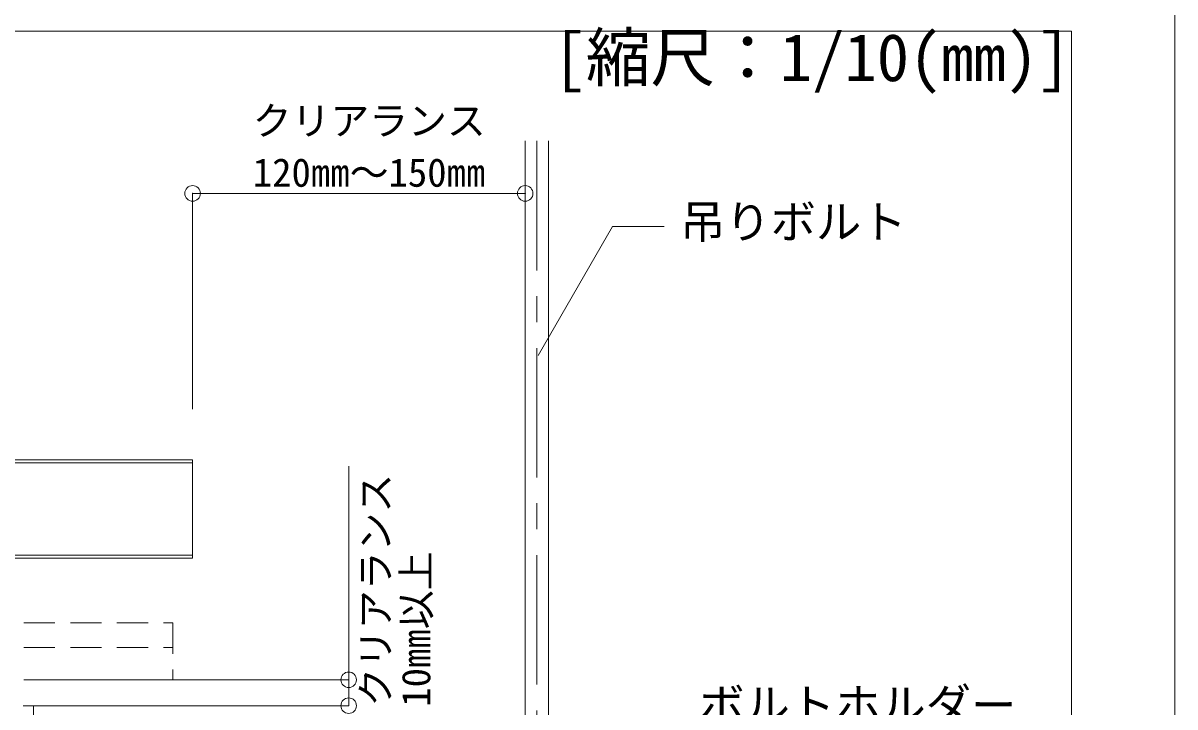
# Model space of a CAD drawing. Units: millimetres on the paper, enlarged 40 times, with parts at other scales. Extents: x -7800 to 7800, y -5387 to 5300.
# Drawn here: x 6020 to 7800, y -3161 to -2104 of the extents above; entities that cross this region are included whole.
import ezdxf
from ezdxf.enums import TextEntityAlignment as Align

# ---------------------------------------------------------------- set-up
doc = ezdxf.new("R2010")
doc.units = ezdxf.units.MM
doc.header["$LTSCALE"] = 40
doc.header["$PDMODE"] = 32
doc.header["$PDSIZE"] = 24
doc.linetypes.add('CHAIN1', pattern=[8, 5, -1, 1, -1])
doc.linetypes.add('DASHED1', pattern=[1.8, 1.2, -0.6])
for name, color, linetype, lineweight in [('4-0_中心線', 4, 'CHAIN1', 9), ('4-1_吊り材', 7, 'Continuous', 18), ('4-2_野縁受け', 3, 'Continuous', 18), ('4-5_寸法', 4, 'Continuous', 9), ('4-6_文字', 7, 'Continuous', 18), ('4-D_パネル', 4, 'DASHED1', 9), ('F-3_野縁', 7, 'Continuous', 18)]:
    doc.layers.add(name, color=color, linetype=linetype, lineweight=lineweight)
doc.styles.add('ＭＳ ゴシック', font='')
doc.styles.get('ＭＳ ゴシック').set_extended_font_data('MS Gothic')

msp = doc.modelspace()

# ---------------------------------------------------------------- linework, layer by layer
at = {"layer": '4-0_中心線'}
msp.add_line((6813.91, -2285.86), (6813.91, -4207.4), dxfattribs=at)
at = {"layer": '4-1_吊り材'}
for p, q in [((6795.91, -3262.58), (6795.91, -2285.86)), ((6831.91, -3262.58), (6831.91, -2285.86))]:
    msp.add_line(p, q, dxfattribs=at)
at = {"layer": '4-2_野縁受け'}
for p, q in [((5740.45, -2778.58), (6281.89, -2778.58)), ((5740.45, -2783.38), (6281.89, -2783.38)), ((6281.89, -2778.58), (6281.89, -2930.58)), ((5991.91, -2925.78), (6281.89, -2925.78)), ((5991.91, -2930.58), (6281.89, -2930.58))]:
    msp.add_line(p, q, dxfattribs=at)
at = {"layer": '4-5_寸法'}
for p, q in [((6281.89, -2366.88), (6281.89, -2700.11)), ((6795.91, -2366.88), (6281.89, -2366.88)), ((6523.13, -2788.65), (6523.13, -3118.58)), ((6035.91, -3118.58), (6523.13, -3118.58)), ((6523.13, -3118.58), (6523.13, -3158.58)), ((6035.91, -3158.58), (6523.13, -3158.58))]:
    msp.add_line(p, q, dxfattribs=at)
at = {"layer": '4-5_寸法', "color": 7}
for p in [(6281.89, -2366.88), (6795.91, -2366.88), (6523.13, -3118.58), (6523.13, -3158.58)]:
    msp.add_point(p, dxfattribs=at)
at = {"layer": '4-6_文字'}
msp.add_lwpolyline([(6815.76, -2617.16), (6930.71, -2418.07), (7010.71, -2418.07)], dxfattribs=at)
at = {"layer": '4-D_パネル'}
for p, q in [((4941.11, -3030.58), (6251.4, -3030.58)), ((6251.4, -3030.58), (6251.39, -3118.58)), ((4941.11, -3068.58), (6251.4, -3068.58)), ((4941.11, -3118.58), (6251.4, -3118.58)), ((5947.91, -3158.58), (6035.91, -3158.58)), ((6035.91, -3158.58), (6035.91, -4278.58))]:
    msp.add_line(p, q, dxfattribs=at)
at = {"layer": 'F-3_野縁', "color": 3}
for p, q in [((7800, 5300), (7800, -5300)), ((4620.41, -2115.96), (7640, -2115.96)), ((7640, -2115.96), (7640, -4397.82))]:
    msp.add_line(p, q, dxfattribs=at)

# ---------------------------------------------------------------- texts
at = {"layer": '4-5_寸法', "style": 'ＭＳ ゴシック'}
for s, p in [('クリアランス', (6374.91, -2289.79)), ('120㎜～150㎜', (6374.91, -2369.79))]:
    msp.add_text(s, height=43.99, dxfattribs=at).set_placement(p, align=Align.BOTTOM_LEFT)
for s, p in [('クリアランス', (6599.81, -3160.2)), ('10㎜以上', (6662.38, -3160.2))]:
    msp.add_text(s, height=43.99, rotation=90, dxfattribs=at).set_placement(p, align=Align.BOTTOM_LEFT)
at = {"layer": '4-6_文字', "style": 'ＭＳ ゴシック'}
for s, p in [('吊りボルト', (7035.23, -2451.73)), ('ボルトホルダー', (7064.83, -3198.57))]:
    msp.add_text(s, height=51.32, dxfattribs=at).set_placement(p, align=Align.BOTTOM_LEFT)
at = {"layer": 'F-3_野縁', "style": 'ＭＳ ゴシック'}
msp.add_text('[縮尺：1/10(mm)]', height=73.31, dxfattribs=at).set_placement((6839.71, -2215.36), align=Align.BOTTOM_LEFT)

doc.saveas('drawing.dxf')
